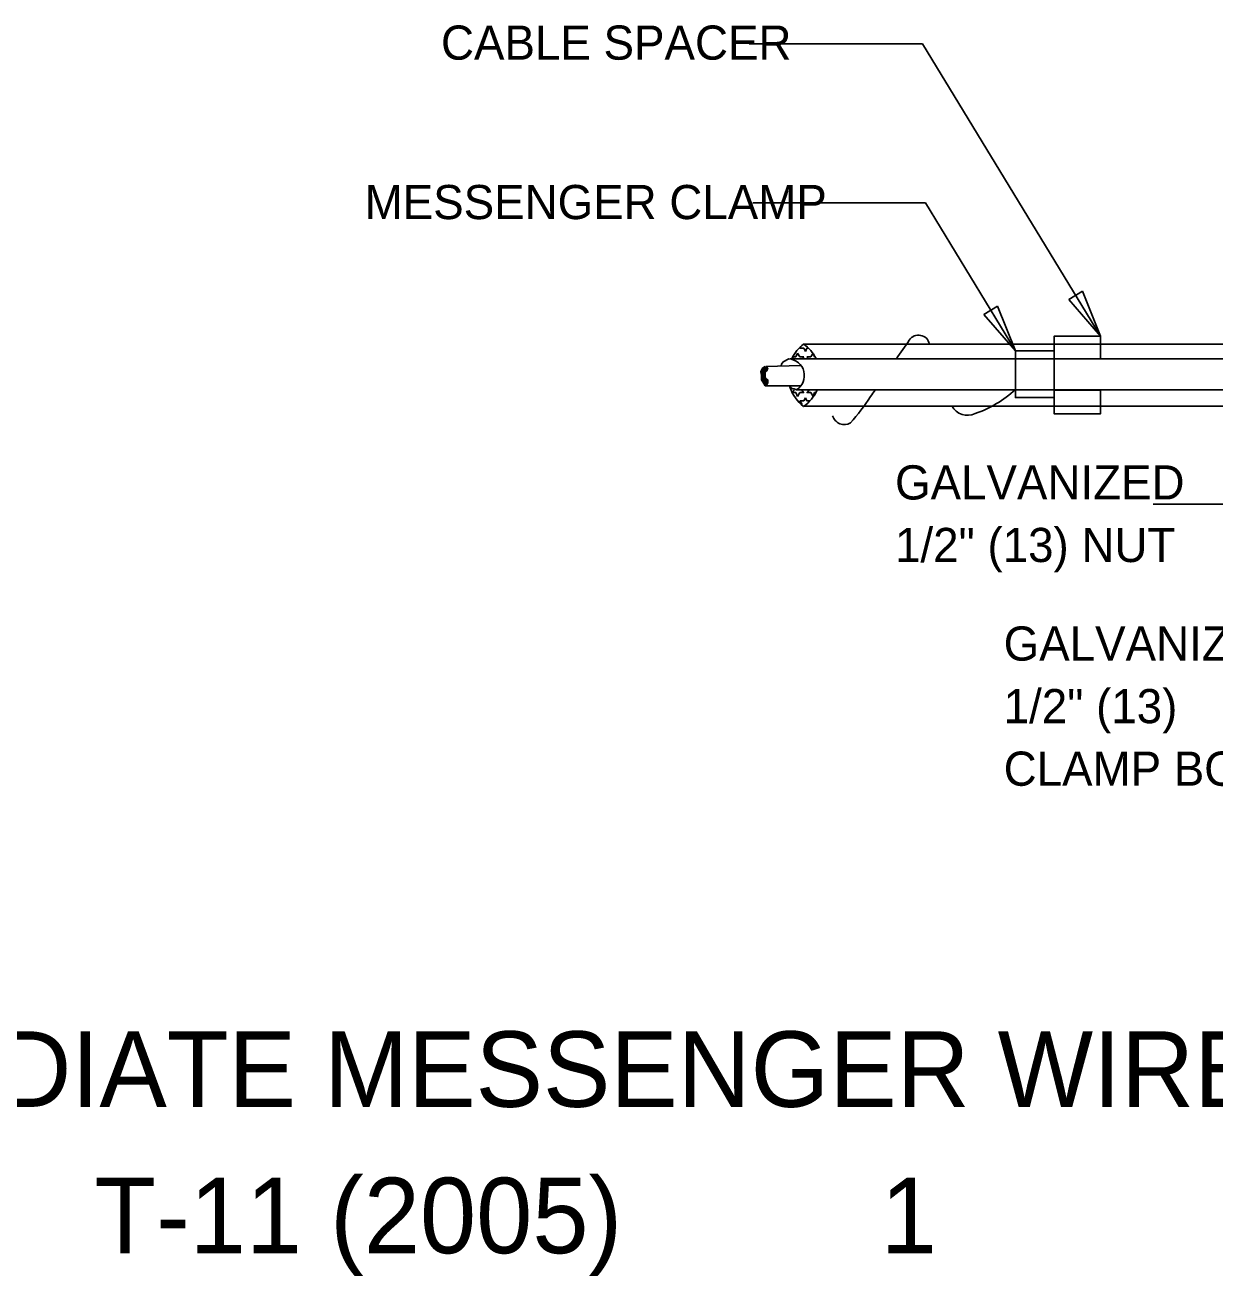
# Model space of a CAD drawing. Extents: x 1.2 to 16.3, y 0.2 to 9.9.
# Drawn here: x 7.524 to 10.658, y 0.553 to 3.848 of the extents above; entities that cross this region are included whole.
import ezdxf

# ---------------------------------------------------------------- set-up
doc = ezdxf.new("R2010")
doc.units = 0
for name, color, linetype in [('SD_P_Dimension Lines', 7, 'Continuous'), ('SD_P_Dimension Text', 7, 'Continuous'), ('SD_P_Frame', 7, 'Continuous'), ('SD_P_Prop Hidden Lines', 7, 'Continuous'), ('SD_P_Prop Object Lines', 7, 'Continuous'), ('SD_P_Shading', 7, 'Continuous')]:
    doc.layers.add(name, color=color, linetype=linetype)

msp = doc.modelspace()

# ---------------------------------------------------------------- linework, layer by layer
at = {"layer": 'SD_P_Dimension Lines'}
for p, q in [((9.431, 3.799), (9.887, 3.799)), ((9.887, 3.799), (10.356, 3.029)), ((9.44, 3.38), (9.895, 3.38)), ((9.895, 3.38), (10.132, 2.99)), ((10.273, 3.125), (10.309, 3.147)), ((10.309, 3.147), (10.356, 3.029)), ((10.049, 3.086), (10.085, 3.108)), ((10.085, 3.108), (10.132, 2.99)), ((10.356, 3.029), (10.273, 3.125)), ((10.132, 2.99), (10.049, 3.086)), ((10.495, 2.586), (10.902, 2.586))]:
    msp.add_line(p, q, dxfattribs=at)
at = {"layer": 'SD_P_Prop Hidden Lines'}
for p, q in [((10.234, 3.0077), (10.356, 3.0077)), ((10.132, 2.9687), (10.234, 2.9687)), ((10.132, 2.8871), (10.234, 2.8871)), ((10.234, 2.8444), (10.356, 2.8444)), ((10.234, 2.8238), (10.356, 2.8238))]:
    msp.add_line(p, q, dxfattribs=at)
at = {"layer": 'SD_P_Prop Object Lines'}
for p, q in [((9.564, 2.997), (9.567, 3.001)), ((10.234, 3.0077), (9.5742, 3.0077)), ((13.153, 3.0077), (10.356, 3.0077)), ((9.535, 2.969), (9.52, 2.961)), ((10.132, 2.9687), (9.5383, 2.9687)), ((9.545, 2.974), (9.554, 2.974)), ((9.545, 2.9727), (9.5479, 2.9687)), ((9.558, 2.984), (9.554, 2.974)), ((9.558, 2.984), (9.564, 2.974)), ((9.564, 2.997), (9.575, 2.997)), ((9.575, 2.974), (9.564, 2.974)), ((9.575, 2.9737), (9.5713, 2.9687)), ((9.579, 2.988), (9.575, 2.997)), ((9.579, 2.988), (9.583, 2.997)), ((9.587, 2.997), (9.583, 2.997)), ((9.583, 2.974), (9.593, 2.974)), ((9.583, 2.9737), (9.5868, 2.9687)), ((9.599, 2.984), (9.593, 2.974)), ((9.6, 2.982), (9.603, 2.974)), ((9.605, 2.974), (9.603, 2.974)), ((13.275, 2.9687), (10.234, 2.9687)), ((9.463, 2.939), (9.461, 2.935)), ((9.461, 2.935), (9.463, 2.926)), ((9.469, 2.947), (9.463, 2.939)), ((9.463, 2.939), (9.467, 2.945)), ((9.467, 2.945), (9.463, 2.935)), ((9.463, 2.939), (9.467, 2.943)), ((9.467, 2.941), (9.463, 2.939)), ((9.463, 2.931), (9.463, 2.939)), ((9.463, 2.935), (9.471, 2.939)), ((9.473, 2.947), (9.465, 2.935)), ((9.465, 2.933), (9.473, 2.939)), ((9.469, 2.937), (9.465, 2.933)), ((9.465, 2.935), (9.465, 2.916)), ((9.467, 2.943), (9.471, 2.947)), ((9.473, 2.945), (9.467, 2.937)), ((9.467, 2.937), (9.467, 2.941)), ((9.471, 2.939), (9.467, 2.931)), ((9.477, 2.937), (9.467, 2.931)), ((9.467, 2.931), (9.469, 2.937)), ((9.473, 2.949), (9.469, 2.947)), ((9.469, 2.941), (9.473, 2.945)), ((9.469, 2.935), (9.475, 2.943)), ((9.477, 2.943), (9.469, 2.941)), ((9.469, 2.935), (9.471, 2.941)), ((9.471, 2.941), (9.469, 2.935)), ((9.469, 2.935), (9.469, 2.939)), ((9.469, 2.939), (9.469, 2.935)), ((9.469, 2.935), (9.469, 2.935)), ((9.473, 2.933), (9.469, 2.929)), ((9.471, 2.947), (9.477, 2.947)), ((9.471, 2.935), (9.477, 2.943)), ((9.473, 2.939), (9.471, 2.935)), ((9.473, 2.933), (9.471, 2.922)), ((9.471, 2.922), (9.473, 2.933)), ((9.473, 2.949), (9.473, 2.949)), ((9.473, 2.949), (9.473, 2.949)), ((9.477, 2.947), (9.473, 2.941)), ((9.477, 2.945), (9.473, 2.939)), ((9.475, 2.943), (9.473, 2.945)), ((9.473, 2.945), (9.473, 2.92)), ((9.473, 2.941), (9.473, 2.935)), ((9.473, 2.935), (9.477, 2.941)), ((9.473, 2.92), (9.473, 2.933)), ((9.567, 2.951), (9.475, 2.949)), ((9.475, 2.949), (9.48, 2.945)), ((9.48, 2.945), (9.477, 2.937)), ((9.477, 2.941), (9.477, 2.945)), ((9.516, 2.953), (9.514, 2.951)), ((9.52, 2.961), (9.516, 2.955)), ((9.516, 2.955), (9.516, 2.953)), ((9.469, 2.924), (9.463, 2.931)), ((9.463, 2.926), (9.463, 2.92)), ((9.463, 2.92), (9.463, 2.914)), ((9.463, 2.914), (9.467, 2.908)), ((9.465, 2.916), (9.473, 2.902)), ((9.467, 2.931), (9.471, 2.924)), ((9.467, 2.922), (9.467, 2.926)), ((9.467, 2.926), (9.467, 2.916)), ((9.469, 2.918), (9.467, 2.922)), ((9.467, 2.916), (9.471, 2.908)), ((9.467, 2.908), (9.473, 2.898)), ((9.469, 2.929), (9.471, 2.926)), ((9.469, 2.922), (9.469, 2.926)), ((9.469, 2.926), (9.471, 2.914)), ((9.477, 2.912), (9.469, 2.924)), ((9.473, 2.914), (9.469, 2.922)), ((9.473, 2.904), (9.469, 2.918)), ((9.471, 2.924), (9.475, 2.916)), ((9.471, 2.914), (9.471, 2.91)), ((9.471, 2.91), (9.473, 2.904)), ((9.471, 2.908), (9.475, 2.908)), ((9.475, 2.908), (9.473, 2.914)), ((9.473, 2.902), (9.475, 2.908)), ((9.475, 2.916), (9.48, 2.914)), ((9.475, 2.908), (9.475, 2.914)), ((9.475, 2.914), (9.475, 2.9)), ((9.475, 2.9), (9.477, 2.912)), ((9.477, 2.9), (9.475, 2.898)), ((9.48, 2.906), (9.477, 2.9)), ((9.48, 2.914), (9.48, 2.906)), ((9.473, 2.898), (9.477, 2.898)), ((9.475, 2.898), (9.565, 2.898)), ((9.539, 2.894), (9.537, 2.898)), ((9.543, 2.892), (9.539, 2.894)), ((9.545, 2.89), (9.543, 2.892)), ((9.549, 2.89), (9.545, 2.89)), ((9.545, 2.8807), (9.5493, 2.8867)), ((9.545, 2.88), (9.554, 2.88)), ((9.555, 2.887), (9.549, 2.89)), ((9.558, 2.87), (9.554, 2.88)), ((10.132, 2.8871), (9.555, 2.8871)), ((9.558, 2.87), (9.564, 2.88)), ((9.575, 2.88), (9.564, 2.88)), ((9.575, 2.8797), (9.5698, 2.8867)), ((9.583, 2.8797), (9.5883, 2.8867)), ((9.583, 2.88), (9.593, 2.88)), ((9.599, 2.87), (9.593, 2.88)), ((9.599, 2.87), (9.603, 2.88)), ((9.606, 2.88), (9.603, 2.88)), ((9.609, 2.8847), (9.6077, 2.8867)), ((13.275, 2.8871), (10.234, 2.8871)), ((9.564, 2.858), (9.575, 2.858)), ((9.564, 2.858), (9.569, 2.85)), ((9.569, 2.848), (9.569, 2.85)), ((9.579, 2.866), (9.575, 2.858)), ((10.234, 2.8444), (9.5752, 2.8444)), ((9.579, 2.866), (9.583, 2.858)), ((9.591, 2.858), (9.583, 2.858)), ((13.153, 2.8444), (10.356, 2.8444))]:
    msp.add_line(p, q, dxfattribs=at)
for points in [[(10.356, 3.0287), (10.234, 3.0287)], [(10.234, 3.0287), (10.234, 2.9687)], [(10.356, 2.9687), (10.356, 3.0287)], [(10.234, 2.9687), (10.356, 2.9687)], [(10.356, 2.8867), (10.234, 2.8867)], [(10.234, 2.8867), (10.234, 2.8237), (10.356, 2.8237), (10.356, 2.8867)]]:
    msp.add_lwpolyline(points, dxfattribs=at)
msp.add_lwpolyline([(10.234, 2.99), (10.132, 2.99), (10.132, 2.867), (10.234, 2.867)], close=True, dxfattribs=at)
for centre, radius, start, end in [((9.6357, 2.9257), 0.1025, 126.8699, 154.6103), ((9.5178, 2.9257), 0.0995, 26.264, 55.4915), ((33.7279, -13.4441), 29.0008, 145.41322, 145.53232), ((9.8768, 3.0019), 0.0294, 12.2502, 145.9788), ((9.5318, 2.9248), 0.0443, 302.4712, 85.6013), ((9.6357, 2.9257), 0.1025, 197.9562, 233.1301), ((9.5178, 2.9257), 0.0995, 304.5085, 336.3105), ((9.1988, 3.2363), 0.6625, 318.8164, 326.3728), ((33.7279, -13.4441), 29.0008, 145.72763, 145.76983), ((9.9212, 3.1204), 0.3139, 289.4895, 312.198), ((10.0062, 2.8674), 0.0472, 208.4127, 294.7174), ((9.6812, 2.8275), 0.0319, 196.531, 300.7278)]:
    msp.add_arc(centre, radius, start, end, dxfattribs=at)
at = {"layer": 'SD_P_Shading'}
msp.add_lwpolyline([(10.356, 3.0287), (10.234, 3.0287), (10.234, 2.99), (10.132, 2.99), (10.132, 2.867), (10.234, 2.867), (10.234, 2.8237), (10.356, 2.8238), (10.356, 2.8867), (10.234, 2.8867), (10.234, 2.9687), (10.356, 2.9687)], close=True, dxfattribs=at)

# ---------------------------------------------------------------- texts
at = {"layer": 'SD_P_Dimension Text'}
for s, p in [('CABLE SPACER', (8.6191, 3.7569)), ('MESSENGER CLAMP', (8.418, 3.3369)), ('GALVANIZED', (9.8149, 2.5984)), ('1/2" (13) NUT', (9.8149, 2.4336)), ('GALVANIZED', (10.101, 2.1739)), ('1/2" (13) ', (10.101, 2.0091)), ('CLAMP BOLT', (10.101, 1.8443))]:
    msp.add_text(s, height=0.09, dxfattribs=at).set_placement(p)
at = {"layer": 'SD_P_Frame'}
for s, height, p in [('INTERMEDIATE MESSENGER WIRE ATTACHMENT ON WOOD POLES', 0.198994, (6.2559, 0.9984)), ('T-11 (2005)', 0.198994, (7.706, 0.6129)), ('1', 0.199, (9.7769, 0.6129))]:
    msp.add_text(s, height=height, dxfattribs=at).set_placement(p)

doc.saveas('drawing.dxf')
